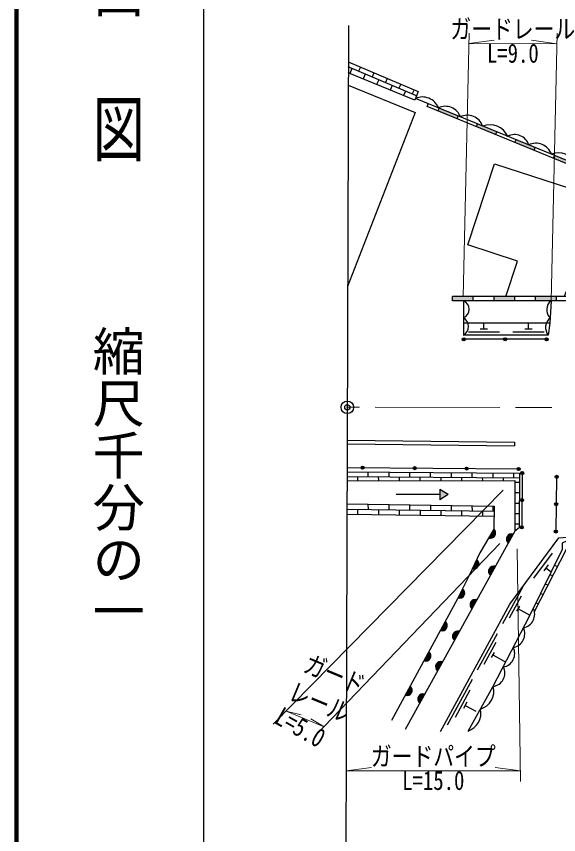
# Model space of a CAD drawing. Units: millimetres at full size, sheet at 1:1000; details may follow other scales. Extents: x 40000 to 680000, y 20000 to 380000.
# Drawn here: x 40000 to 92138, y 241975 to 320733 of the extents above; entities that cross this region are included whole.
import ezdxf
from ezdxf.enums import TextEntityAlignment as Align

# ---------------------------------------------------------------- set-up
doc = ezdxf.new("R2010")
doc.units = ezdxf.units.MM
doc.header["$LTSCALE"] = 1000
doc.header["$PDMODE"] = 32
doc.header["$PDSIZE"] = 500
doc.linetypes.add('CHAIN', pattern=[18.5, 12, -1.5, 3.5, -1.5])
for name, color, linetype, lineweight in [('M-BGD', 7, 'Continuous', 25), ('M-BMK', 2, 'CHAIN', 13), ('M-BMK-OTRS', 5, 'Continuous', 25), ('M-BMK-SRVR', 3, 'Continuous', 25), ('M-STR-HTXT', 7, 'Continuous', 13), ('M-TTL', 2, 'Continuous', 140), ('M-TTL-BAND', 7, 'Continuous', 25)]:
    doc.layers.add(name, color=color, linetype=linetype, lineweight=lineweight)
doc.layers.add('M-OTRS', color=6, linetype='Continuous')
doc.styles.add('@ＭＳ ゴシック', font='')
doc.styles.add('ＭＳ ゴシック', font='')
doc.styles.get('@ＭＳ ゴシック').set_extended_font_data('@MS Gothic')
doc.styles.get('ＭＳ ゴシック').set_extended_font_data('MS Gothic')

msp = doc.modelspace()

# ---------------------------------------------------------------- hatches: boundary and pattern name
at = {"layer": 'M-BGD'}
for points in [[(80644, 311897), (80530, 311620), (82381, 310861), (82495, 311138)], [(84345, 310379), (84231, 310102), (86081, 309343), (86195, 309620)], [(88046, 308861), (87932, 308584), (89782, 307825), (89896, 308102)], [(91746, 307343), (91633, 307066), (93483, 306307), (93597, 306584)], [(83926, 293766), (81926, 293766), (81926, 293366), (83926, 293366)], [(87926, 293766), (85926, 293766), (85926, 293366), (87926, 293366)], [(91926, 293766), (89926, 293766), (89926, 293366), (91926, 293366)], [(82861, 289654, -1), (83161, 289654, -0.41421), (83011, 289504, -0.41421)], [(86846, 289654, -1), (87146, 289654, -0.41421), (86996, 289504, -0.41421)], [(90831, 289655, -1), (91131, 289655, -0.41421), (90981, 289505, -0.41421)], [(73146, 277287, -1), (73446, 277285, -0.41421), (73295, 277136, -0.41421)], [(78146, 277248, -1), (78446, 277246, -0.41421), (78294, 277097, -0.41421)], [(83145, 277210, -1), (83445, 277208, -0.41421), (83294, 277059, -0.41421)], [(88145, 277171, -1), (88445, 277169, -0.41421), (88294, 277020, -0.41421)], [(88486, 276779, -1), (88786, 276779, -0.41421), (88636, 276629, -0.41421)], [(91796, 276412, -1), (92096, 276412, -0.41421), (91946, 276262, -0.41421)], [(80706, 274199), (81506, 274699), (80706, 275199)], [(88465, 274166, -1), (88765, 274166, -0.41421), (88615, 274016, -0.41421)], [(91756, 273780, -1), (92056, 273780, -0.41421), (91906, 273630, -0.41421)], [(85916, 271377, -0.82183), (85410, 270525)], [(88445, 271554, -1), (88745, 271554, -0.41421), (88595, 271404, -0.41421)], [(91716, 271149, -1), (92016, 271149, -0.41421), (91866, 270999, -0.41421)], [(87292, 270032, -0.82183), (87771, 270899)], [(84263, 268462, -0.82183), (83839, 267566)], [(85577, 266934, -0.82183), (86057, 267800)], [(82910, 265642, -0.82183), (82475, 264752)], [(83796, 263717, -0.82183), (84276, 264584)], [(81254, 262494, -0.82183), (80782, 261623)], [(82117, 260683, -0.82183), (82597, 261550)], [(79665, 259564, -0.82183), (79192, 258693)], [(80488, 257739, -0.82183), (80968, 258606)], [(77868, 256254, -0.82183), (77396, 255383)], [(78774, 254642, -0.82183), (79254, 255509)]]:
    msp.add_hatch(color=256, dxfattribs=at).paths.add_polyline_path(points)

# ---------------------------------------------------------------- linework, layer by layer
for p, q in [((78470, 313092), (71917, 315861)), ((73087, 315853), (72906, 315443)), ((72262, 315716), (72051, 315239)), ((73551, 315171), (73347, 314707)), ((74377, 315308), (74196, 314898)), ((74841, 314626), (74642, 314176)), ((75667, 314763), (75486, 314353)), ((76131, 314080), (75938, 313644)), ((76957, 314219), (76776, 313808)), ((77420, 313535), (77234, 313113)), ((78247, 313674), (78065, 313263)), ((79493, 312045), (79607, 312323)), ((80530, 311620), (80644, 311897)), ((82381, 310861), (82495, 311138)), ((84231, 310102), (84345, 310379)), ((86081, 309343), (86195, 309620)), ((87932, 308584), (88046, 308861)), ((89782, 307825), (89896, 308102)), ((91633, 307066), (91746, 307343)), ((92870, 293766), (81926, 293766)), ((81926, 293366), (81926, 293766)), ((83926, 293366), (83926, 293766)), ((85926, 293366), (85926, 293766)), ((87926, 293366), (87926, 293766)), ((89926, 293366), (89926, 293766)), ((91926, 293366), (91926, 293766)), ((92870, 293366), (81926, 293366)), ((82983, 293366), (82983, 290054)), ((91298, 291193), (82983, 291193)), ((84608, 290654), (85308, 290654)), ((84958, 290654), (84958, 291193)), ((88894, 290654), (89594, 290654)), ((89244, 290654), (89244, 291193)), ((91141, 290055), (82983, 290054)), ((83458, 290354), (86458, 290354)), ((87744, 290354), (90744, 290355)), ((90981, 289655), (83011, 289654)), ((71810, 279929), (71809, 279579)), ((71810, 279929), (87904, 279743)), ((87904, 279743), (87900, 279393)), ((71809, 279579), (87900, 279393)), ((71802, 277297), (88295, 277170)), ((71800, 276457), (88382, 276329)), ((72802, 276450), (72803, 276019)), ((73801, 276882), (73802, 276442)), ((75801, 276866), (75802, 276426)), ((77801, 276851), (77802, 276411)), ((79801, 276836), (79802, 276396)), ((81801, 276820), (81802, 276380)), ((83801, 276805), (83802, 276365)), ((85801, 276789), (85802, 276349)), ((87801, 276774), (87803, 276334)), ((88636, 276779), (88595, 271554)), ((74802, 276434), (74803, 276022)), ((76802, 276419), (76803, 276026)), ((78802, 276403), (78803, 276030)), ((80802, 276388), (80803, 276034)), ((82802, 276372), (82803, 276037)), ((84802, 276357), (84803, 276041)), ((86803, 276342), (86803, 276045)), ((87934, 275895), (88379, 275894)), ((91946, 276412), (91866, 271149)), ((80706, 275199), (80706, 274199)), ((81506, 274699), (80706, 275199)), ((87934, 274895), (88371, 274894)), ((80706, 274699), (76506, 274699)), ((81506, 274699), (80706, 274199)), ((71790, 273299), (85928, 273111)), ((73809, 273776), (73810, 273272)), ((75809, 273747), (75810, 273245)), ((77809, 273717), (77810, 273219)), ((79809, 273687), (79810, 273192)), ((81809, 273657), (81811, 273166)), ((83809, 273627), (83811, 273139)), ((85809, 273597), (85811, 273113)), ((87934, 273894), (88363, 273894)), ((71789, 272815), (85927, 272627)), ((72810, 273285), (72811, 272801)), ((74810, 273259), (74811, 272775)), ((76810, 273232), (76812, 272748)), ((78810, 273206), (78812, 272721)), ((80810, 273179), (80812, 272695)), ((82811, 273152), (82812, 272668)), ((84811, 273126), (84812, 272642)), ((87934, 272894), (88356, 272894)), ((87934, 271894), (88348, 271894)), ((85916, 271377), (85410, 270525)), ((87292, 270032), (87771, 270899)), ((91520, 269071), (89736, 266659)), ((84263, 268462), (83839, 267566)), ((85577, 266934), (86057, 267800)), ((91125, 267933), (90709, 267370)), ((91738, 267897), (92039, 267771)), ((90917, 267651), (91431, 267272)), ((91296, 266998), (91582, 266879)), ((82910, 265642), (82475, 264752)), ((88660, 265774), (86747, 262261)), ((90854, 266099), (91124, 265986)), ((88541, 264928), (87393, 262820)), ((90412, 265200), (90667, 265093)), ((83796, 263717), (84276, 264584)), ((88364, 263977), (88097, 263485)), ((89970, 264301), (90210, 264200)), ((88230, 263731), (89381, 263104)), ((81254, 262494), (80782, 261623)), ((82117, 260683), (82597, 261550)), ((86229, 261311), (84316, 257798)), ((86110, 260465), (84962, 258357)), ((79665, 259564), (79192, 258693)), ((85933, 259513), (85665, 259021)), ((85799, 259267), (87050, 258586)), ((80488, 257739), (80968, 258606)), ((83827, 256901), (81436, 252510)), ((77868, 256254), (77396, 255383)), ((78774, 254642), (79254, 255509)), ((83612, 255879), (82177, 253245)), ((83326, 254726), (82991, 254111)), ((83158, 254419), (84193, 253855))]:
    msp.add_line(p, q, dxfattribs=at)
for points in [[(71918, 316346), (78641, 313508), (78299, 312676), (71915, 315294)], [(71912, 314103), (78338, 311472), (71854, 294748)], [(97760, 292027), (101604, 303300), (78364, 312833)], [(97476, 292124), (101229, 303129), (79493, 312045)], [(87047, 293766), (88181, 297163), (83414, 298753), (85977, 306550), (100410, 301840), (98580, 296231), (96257, 296989), (95546, 294808), (93384, 295514), (92660, 293766)], [(91407, 293366), (91298, 291193), (91141, 290055)], [(71801, 276897), (88386, 276769), (88345, 271503), (87934, 271193), (77371, 252107)], [(71799, 276017), (87934, 276047), (87934, 271193)], [(80770, 251916), (87440, 264161), (92149, 270528), (101966, 271277), (107473, 271384), (107198, 275829), (109964, 275585), (113007, 275197), (116712, 275113), (119571, 273452), (118210, 272508), (112961, 264268), (106681, 253999), (103641, 249134)], [(71792, 273807), (85929, 273595), (85924, 271391), (84565, 269100), (83538, 266928), (82430, 264660), (76074, 252947)], [(83432, 251941), (85817, 256185), (89393, 263129), (92501, 269449), (92523, 270071), (92997, 270274), (98915, 271044)], [(89820, 263437), (92904, 269461), (95124, 269808), (100785, 270577), (107982, 270787), (107473, 271384)]]:
    msp.add_lwpolyline(points, dxfattribs=at)
for centre in [(83011, 289654), (86996, 289654), (90981, 289655), (73296, 277286), (78296, 277247), (83295, 277209), (88295, 277170), (88636, 276779), (91946, 276412), (88615, 274166), (91906, 273780), (88595, 271554), (91866, 271149)]:
    msp.add_circle(centre, 150, dxfattribs=at)
for centre, radius, start, end in [((79036, 311304), 1669, 21.65411, 113.74002), ((81258, 310557), 1519, 19.22678, 116.16735), ((83368, 309661), 1551, 19.57509, 115.81904), ((85505, 308368), 1934, 24.9446, 110.44953), ((87927, 307960), 1394, 16.75639, 118.63774), ((89945, 306926), 1591, 19.96406, 115.43007), ((92123, 305818), 1786, 22.93691, 112.45722), ((82646, 292538), 894, 292.13878, 67.86157), ((92108, 292496), 1117, 128.87138, 225.3791), ((82531, 290882), 943, 298.65082, 61.34953), ((92030, 290789), 1153, 127.75878, 219.55081), ((85579, 271001), 505, 250.49091, 48.1491), ((87617, 270418), 505, 72.20761, 229.8658), ((83963, 268056), 505, 255.87028, 53.52847), ((85902, 267320), 505, 72.20761, 229.8658), ((82604, 265240), 505, 255.13509, 52.79329), ((84122, 264103), 505, 72.20761, 229.8658), ((88501, 263201), 1340, 280.85264, 25.37074), ((80932, 262105), 505, 252.68509, 50.34328), ((82443, 261069), 505, 72.20761, 229.8658), ((87552, 261311), 1332, 279.94192, 25.55452), ((86593, 259409), 1326, 280.55725, 26.39548), ((79343, 259176), 505, 252.68509, 50.34328), ((80813, 258125), 505, 72.20761, 229.8658), ((85671, 257531), 1300, 277.78634, 26.24897), ((77546, 255865), 505, 252.68509, 50.34328), ((84130, 255773), 1780, 286.12817, 15.31495), ((79099, 255028), 505, 72.20761, 229.8658), ((82846, 253666), 1822, 288.74872, 12.5873)]:
    msp.add_arc(centre, radius, start, end, dxfattribs=at)
at = {"layer": 'M-BMK'}
msp.add_lwpolyline([(464584, 285256), (371352, 283347), (271487, 282851), (71820, 283108)], dxfattribs=at)
at = {"layer": 'M-BMK-OTRS'}
msp.add_line((71929, 319859), (71687, 238411), dxfattribs=at)
at = {"layer": 'M-BMK-SRVR'}
msp.add_circle((71820, 283108), 600, dxfattribs=at)
at = {"layer": 'M-OTRS'}
msp.add_point((71820, 283108), dxfattribs=at)
at = {"layer": 'M-STR-HTXT'}
for p, q in [((82946, 293766), (83523, 319105)), ((91407, 293366), (91993, 319102)), ((83500, 318105), (85931, 318446)), ((91971, 318103), (89540, 318445)), ((91971, 318103), (83500, 318105)), ((86808, 275118), (64706, 252611)), ((86494, 269991), (68834, 251575)), ((88148, 269478), (88473, 247103)), ((65945, 253872), (69586, 252359)), ((65945, 253872), (67370, 253502)), ((69586, 252359), (68317, 253108)), ((71716, 248108), (74147, 248449)), ((88459, 248103), (71716, 248108)), ((88459, 248103), (86028, 248446))]:
    msp.add_line(p, q, dxfattribs=at)
at = {"layer": 'M-TTL'}
msp.add_line((40000, 380000), (40000, 20000), dxfattribs=at)
at = {"layer": 'M-TTL-BAND'}
msp.add_line((58000, 370000), (58000, 20000), dxfattribs=at)

# ---------------------------------------------------------------- texts
at = {"layer": 'M-STR-HTXT', "style": 'ＭＳ ゴシック', "width": 0.8}
for s, p in [('ガードレール', (87735, 318052)), ('ガードパイプ', (80087, 248054))]:
    msp.add_text(s, height=1833, dxfattribs=at).set_placement(p, align=Align.BOTTOM_CENTER)
for s, p in [('L=9.0', (87735, 318104)), ('L=15.0', (80087, 248106))]:
    msp.add_text(s, height=1833, dxfattribs=at).set_placement(p, align=Align.TOP_CENTER)
for s, p in [('ガード', (70040, 256052)), ('レール', (68558, 253385))]:
    msp.add_text(s, height=1833, rotation=337.435, dxfattribs=at).set_placement(p, align=Align.BOTTOM_CENTER)
msp.add_text('L=5.0', height=1833, rotation=330.186, dxfattribs=at).set_placement((67765, 253116), align=Align.TOP_CENTER)
at = {"layer": 'M-TTL-BAND', "style": '@ＭＳ ゴシック', "width": 1.4}
msp.add_text('平  面  図', height=3666, rotation=270, dxfattribs=at).set_placement((49777, 306475), align=Align.MIDDLE_RIGHT)
at = {"layer": 'M-TTL-BAND', "style": '@ＭＳ ゴシック'}
msp.add_text('縮尺千分の一', height=3666, rotation=270, dxfattribs=at).set_placement((49777, 261030), align=Align.MIDDLE_RIGHT)

doc.saveas('drawing.dxf')
